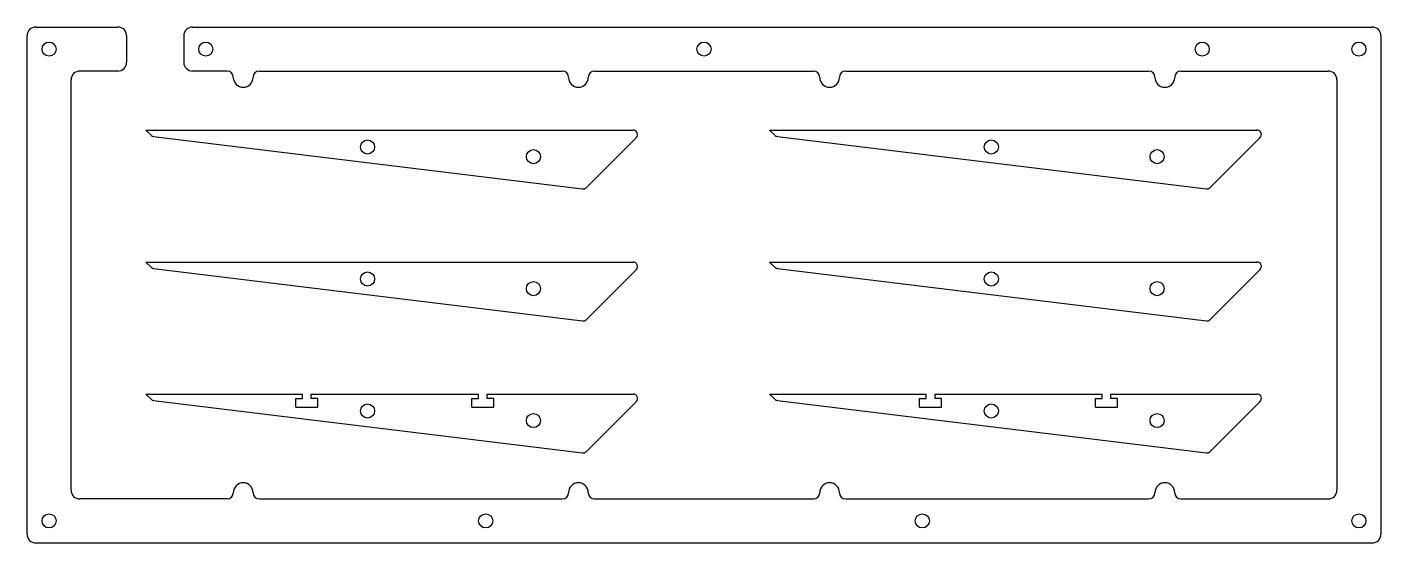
# Model space of a CAD drawing. Header units: millimetres. Extents: x 0 to 308, y 0 to 117.
import ezdxf

# ---------------------------------------------------------------- set-up
doc = ezdxf.new("R2010")
doc.units = ezdxf.units.MM
doc.header["$MEASUREMENT"] = 0

msp = doc.modelspace()

# ---------------------------------------------------------------- linework, layer by layer
for p, q in [((2, 117.25), (20.63, 117.25)), ((37.63, 117.25), (305.75, 117.25)), ((0, 2), (0, 115.25)), ((22.63, 115.25), (22.63, 109.25)), ((35.63, 115.25), (35.63, 109.25)), ((307.75, 115.25), (307.75, 2)), ((10, 12), (10, 105.25)), ((20.63, 107.25), (12, 107.25)), ((45.45, 107.25), (37.63, 107.25)), ((52.8, 107.25), (121.65, 107.25)), ((129, 107.25), (178.75, 107.25)), ((186.1, 107.25), (254.95, 107.25)), ((262.3, 107.25), (295.75, 107.25)), ((297.75, 105.25), (297.75, 12)), ((27.01, 93.84), (137.79, 93.84)), ((27.01, 93.84), (28.18, 92.67)), ((28.76, 92.39), (126.29, 80.46)), ((168.79, 93.84), (279.58, 93.84)), ((168.79, 93.84), (169.96, 92.67)), ((170.55, 92.39), (268.07, 80.46)), ((138.5, 92.14), (127.11, 80.74)), ((280.29, 92.14), (268.89, 80.74)), ((27.01, 63.84), (137.79, 63.84)), ((27.01, 63.84), (28.18, 62.67)), ((28.76, 62.39), (126.29, 50.46)), ((138.5, 62.14), (127.11, 50.74)), ((168.79, 63.84), (279.58, 63.84)), ((168.79, 63.84), (169.96, 62.67)), ((170.55, 62.39), (268.07, 50.46)), ((280.29, 62.14), (268.89, 50.74)), ((27.01, 33.84), (62.61, 33.84)), ((27.01, 33.84), (28.18, 32.67)), ((28.76, 32.39), (126.29, 20.46)), ((61.11, 30.84), (61.11, 32.84)), ((61.11, 32.84), (62.61, 32.84)), ((61.11, 30.84), (66.11, 30.84)), ((62.61, 32.84), (62.61, 33.84)), ((64.61, 33.84), (100.55, 33.84)), ((64.61, 32.84), (64.61, 33.84)), ((66.11, 32.84), (64.61, 32.84)), ((66.11, 30.84), (66.11, 32.84)), ((83.61, 33.84), (102.61, 33.84)), ((101.11, 30.84), (101.11, 32.84)), ((101.11, 32.84), (102.61, 32.84)), ((101.11, 30.84), (106.11, 30.84)), ((102.61, 32.84), (102.61, 33.84)), ((104.61, 33.84), (137.79, 33.84)), ((104.61, 32.84), (104.61, 33.84)), ((106.11, 32.84), (104.61, 32.84)), ((106.11, 30.84), (106.11, 32.84)), ((138.5, 32.14), (127.11, 20.74)), ((168.79, 33.84), (204.39, 33.84)), ((168.79, 33.84), (169.96, 32.67)), ((170.55, 32.39), (268.07, 20.46)), ((202.89, 30.84), (202.89, 32.84)), ((202.89, 32.84), (204.39, 32.84)), ((202.89, 30.84), (207.89, 30.84)), ((204.39, 32.84), (204.39, 33.84)), ((206.39, 33.84), (242.33, 33.84)), ((206.39, 32.84), (206.39, 33.84)), ((207.89, 32.84), (206.39, 32.84)), ((207.89, 30.84), (207.89, 32.84)), ((225.39, 33.84), (244.39, 33.84)), ((242.89, 30.84), (242.89, 32.84)), ((242.89, 32.84), (244.39, 32.84)), ((242.89, 30.84), (247.89, 30.84)), ((244.39, 32.84), (244.39, 33.84)), ((246.39, 33.84), (279.58, 33.84)), ((246.39, 32.84), (246.39, 33.84)), ((247.89, 32.84), (246.39, 32.84)), ((247.89, 30.84), (247.89, 32.84)), ((280.29, 32.14), (268.89, 20.74)), ((45.45, 10), (12, 10)), ((52.8, 10), (121.65, 10)), ((129, 10), (178.75, 10)), ((186.1, 10), (254.95, 10)), ((262.3, 10), (295.75, 10)), ((2, 0), (305.75, 0))]:
    msp.add_line(p, q)
for centre in [(5, 112.25), (40.63, 112.25), (153.88, 112.25), (267.13, 112.25), (302.75, 112.25), (77.4, 89.99), (115.1, 87.8), (219.19, 89.99), (256.88, 87.8), (77.4, 59.99), (219.19, 59.99), (115.1, 57.8), (256.88, 57.8), (77.4, 29.99), (219.19, 29.99), (115.1, 27.8), (256.88, 27.8), (5, 5), (104.25, 5), (203.5, 5), (302.75, 5)]:
    msp.add_circle(centre, 1.6)
for centre, radius, start, end in [((2, 115.25), 2, 90, 180), ((20.63, 115.25), 2, 0, 90), ((37.63, 115.25), 2, 90, 180), ((305.75, 115.25), 2, 0, 90), ((20.63, 109.25), 2, 270, 0), ((37.63, 109.25), 2, 180, 270), ((12, 105.25), 2, 90, 180), ((45.45, 105.82), 1.43, 0, 90), ((49.13, 105.82), 2.25, 180, 360), ((52.8, 105.82), 1.43, 90, 180), ((121.65, 105.82), 1.43, 0, 90), ((125.33, 105.82), 2.25, 180, 0), ((129, 105.82), 1.43, 90, 180), ((178.75, 105.82), 1.43, 0, 90), ((182.43, 105.82), 2.25, 180, 360), ((186.1, 105.82), 1.43, 90, 180), ((254.95, 105.82), 1.43, 0, 90), ((258.63, 105.82), 2.25, 180, 0), ((262.3, 105.82), 1.43, 90, 180), ((295.75, 105.25), 2, 0, 90), ((28.88, 93.38), 1, 225, 263.0257), ((137.79, 92.84), 1, 315, 90), ((170.67, 93.38), 1, 225, 263.0257), ((279.58, 92.84), 1, 315, 90), ((126.4, 81.45), 1, 263.3865, 315), ((268.19, 81.45), 1, 263.3865, 315), ((28.88, 63.38), 1, 225, 263.0257), ((137.79, 62.84), 1, 315, 90), ((170.67, 63.38), 1, 225, 263.0257), ((279.58, 62.84), 1, 315, 90), ((126.4, 51.45), 1, 263.3865, 315), ((268.19, 51.45), 1, 263.3865, 315), ((28.88, 33.38), 1, 225, 263.0257), ((137.79, 32.84), 1, 315, 90), ((170.67, 33.38), 1, 225, 263.0257), ((279.58, 32.84), 1, 315, 90), ((126.4, 21.45), 1, 263.3865, 315), ((268.19, 21.45), 1, 263.3865, 315), ((49.13, 11.42), 2.25, 0, 180), ((125.33, 11.42), 2.25, 0, 180), ((182.43, 11.42), 2.25, 0, 180), ((258.63, 11.42), 2.25, 0, 180), ((12, 12), 2, 180, 270), ((45.45, 11.42), 1.43, 270, 360), ((52.8, 11.42), 1.43, 180, 270), ((121.65, 11.42), 1.43, 270, 360), ((129, 11.42), 1.43, 180, 270), ((178.75, 11.42), 1.43, 270, 360), ((186.1, 11.42), 1.43, 180, 270), ((254.95, 11.42), 1.43, 270, 360), ((262.3, 11.42), 1.43, 180, 270), ((295.75, 12), 2, 270, 0), ((2, 2), 2, 180, 270), ((305.75, 2), 2, 270, 0)]:
    msp.add_arc(centre, radius, start, end)

doc.saveas('drawing.dxf')
